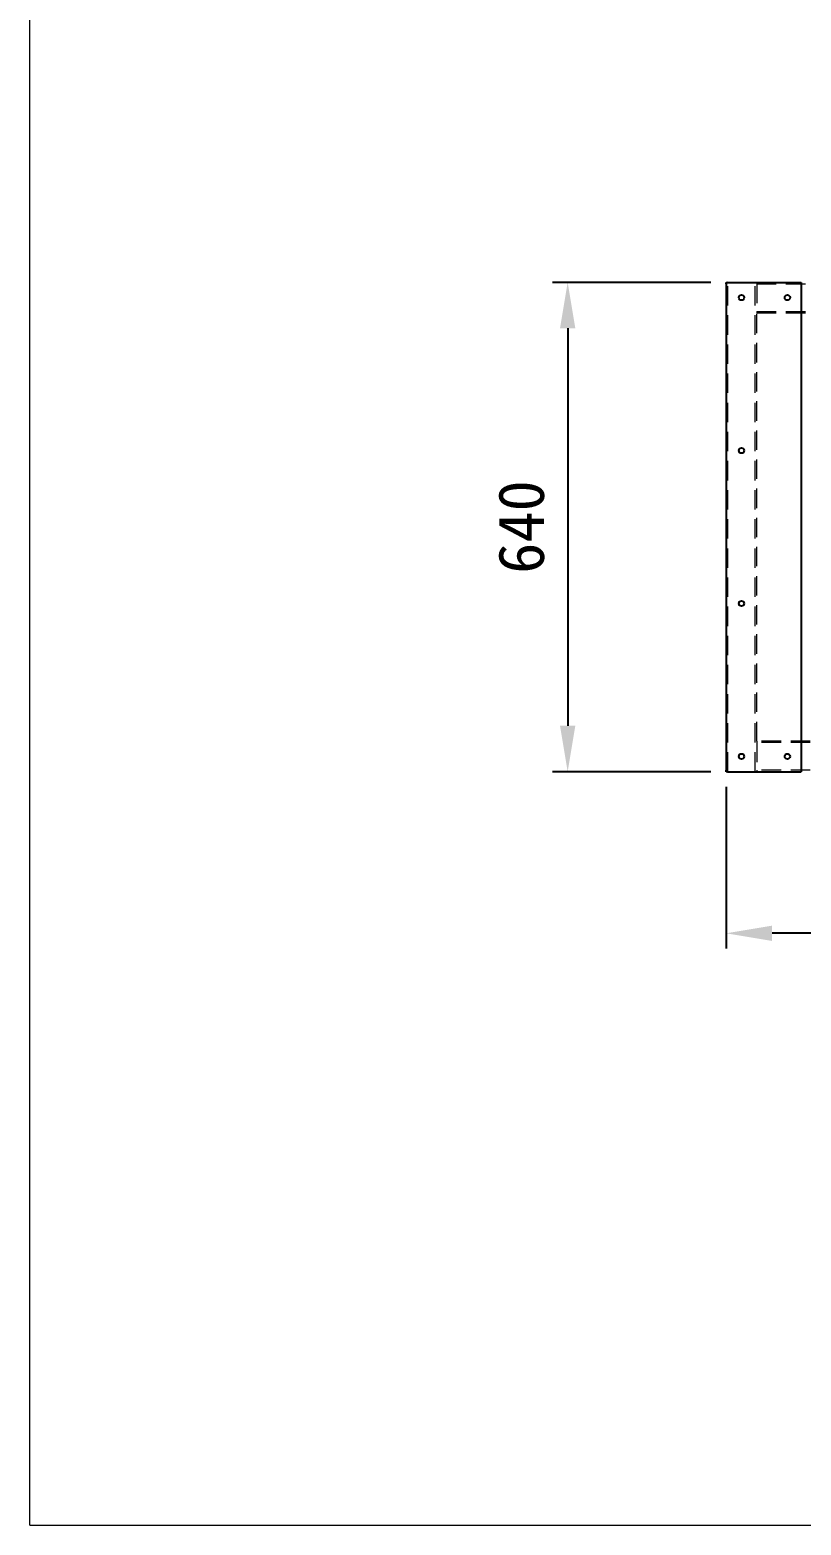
# Model space of a CAD drawing. Header units: millimetres. Extents: x 108 to 5832, y 144 to 4056.
# Drawn here: x 108 to 1116, y 144 to 2100 of the extents above; entities that cross this region are included whole.
import ezdxf

# ---------------------------------------------------------------- set-up
doc = ezdxf.new("R2010")
doc.units = ezdxf.units.MM
doc.header["$LTSCALE"] = 20
doc.header["$PDSIZE"] = -1
doc.linetypes.add('HIDDEN', pattern=[1.905, 1.27, -0.635])
doc.dimstyles.new('ISO-25', dxfattribs={"dimtxt": 2.5, "dimasz": 2.5, "dimexe": 1.25, "dimexo": 0.625, "dimtad": 1, "dimtxsty": 'Standard', "dimcen": 2.5, "dimadec": 0, "dimazin": 0, "dimtfac": 1, "dimtmove": 0, "dimatfit": 3, "dimfxl": 0, "dimarcsym": 0})

# ---------------------------------------------------------------- blocks, each defined once
blk = doc.blocks.new('*D4')
at = {"color": 3, "lineweight": -2}
for p, q in [((1017.8, 1109.8), (1017.8, 898.4)), ((2767.8, 1105.8), (2767.8, 898.4)), ((2707.8, 918.4), (1077.8, 918.4))]:
    blk.add_line(p, q, dxfattribs=at)
at = {"color": 3}
for points in [[(1077.8, 928.4), (1077.8, 908.4), (1017.8, 918.4)], [(2707.8, 928.4), (2707.8, 908.4), (2767.8, 918.4)]]:
    blk.add_solid(points, dxfattribs=at)
at = {"layer": 'Defpoints', "color": 0}
for p in [(1017.8, 1129.8), (2767.8, 1125.8), (1017.8, 918.4)]:
    blk.add_point(p, dxfattribs=at)
at = {"color": 2, "insert": (1892.8, 978.9), "char_height": 60, "attachment_point": 5}
blk.add_mtext('1750', dxfattribs=at)
blk = doc.blocks.new('*D5')
at = {"color": 3, "lineweight": -2}
for p, q in [((997.8, 1769.8), (790.6, 1769.8)), ((810.6, 1709.8), (810.6, 1189.8)), ((997.8, 1129.8), (790.6, 1129.8))]:
    blk.add_line(p, q, dxfattribs=at)
at = {"color": 3}
for points in [[(800.6, 1709.8), (820.6, 1709.8), (810.6, 1769.8)], [(800.6, 1189.8), (820.6, 1189.8), (810.6, 1129.8)]]:
    blk.add_solid(points, dxfattribs=at)
at = {"layer": 'Defpoints', "color": 0}
for p in [(1017.8, 1769.8), (810.6, 1129.8), (1017.8, 1129.8)]:
    blk.add_point(p, dxfattribs=at)
at = {"color": 2, "insert": (750.1, 1449.8), "char_height": 60, "attachment_point": 5, "rotation": 90}
blk.add_mtext('640', dxfattribs=at)

msp = doc.modelspace()

# ---------------------------------------------------------------- linework, layer by layer
at = {"color": 7, "linetype": 'Continuous', "lineweight": 18}
for q in [(107.6, 4055.6), (5832.4, 144.4)]:
    msp.add_line((107.6, 144.4), q, dxfattribs=at)
at = {"color": 7, "linetype": 'Continuous', "lineweight": 25}
for p, q in [((1017.8, 1767.8), (1017.8, 1769.8)), ((1017.8, 1769.8), (1019.8, 1769.8)), ((1017.8, 1767.8), (1017.8, 1131.8)), ((1019.8, 1769.8), (1115.6, 1769.8)), ((1115.6, 1769.8), (1115.6, 1129.8)), ((1115.6, 1769.8), (1115.8, 1769.8)), ((1017.8, 1129.8), (1017.8, 1131.8)), ((1019.8, 1129.8), (1017.8, 1129.8)), ((1019.8, 1129.8), (1115.6, 1129.8)), ((1115.6, 1129.8), (1115.8, 1129.8))]:
    msp.add_line(p, q, dxfattribs=at)
at = {"color": 1, "linetype": 'HIDDEN', "lineweight": 18}
for p, q in [((1019.8, 1129.8), (1019.8, 1769.8)), ((1055.8, 1129.8), (1055.8, 1769.8)), ((1057.8, 1769.8), (1057.8, 1767.8)), ((1057.8, 1767.8), (1057.8, 1731.8)), ((1057.8, 1767.8), (2727.8, 1767.8)), ((1115.6, 1769.8), (1115.6, 1129.8)), ((1057.8, 1731.8), (2727.8, 1731.8)), ((1057.8, 1731.8), (1057.8, 1729.8)), ((1057.8, 1729.8), (2727.8, 1729.8)), ((1057.8, 1169.8), (1057.8, 1729.8)), ((2727.8, 1169.8), (1057.8, 1169.8)), ((1057.8, 1169.8), (1057.8, 1167.8)), ((1057.8, 1167.8), (1057.8, 1131.8)), ((2727.8, 1167.8), (1057.8, 1167.8)), ((1057.8, 1131.8), (1057.8, 1129.8)), ((2727.8, 1131.8), (1057.8, 1131.8))]:
    msp.add_line(p, q, dxfattribs=at)
at = {"color": 7, "linetype": 'Continuous', "lineweight": 25}
for centre in [(1037.8, 1749.8), (1097.8, 1749.8), (1037.8, 1549.8), (1037.8, 1349.8), (1037.8, 1149.8), (1097.8, 1149.8)]:
    msp.add_circle(centre, 3.5, dxfattribs=at)
for centre, start, end in [((1019.8, 1767.8), 90, 180), ((1019.8, 1131.8), 180, 270)]:
    msp.add_arc(centre, 2, start, end, dxfattribs=at)

# ---------------------------------------------------------------- dimensions: what is measured, and where the dimension line sits
dim = msp.add_linear_dim(base=(810.6, 1129.8), p1=(1017.8, 1769.8), p2=(1017.8, 1129.8), angle=90, dimstyle='ISO-25', override={"dimtxt": 60, "dimasz": 60, "dimexe": 20, "dimexo": 20, "dimgap": 30.48, "dimdec": 0, "dimzin": 0, "dimclrd": 3, "dimclre": 3, "dimclrt": 2, "dimadec": 1, "dimtdec": 0, "dimtzin": 0})
dim.commit()
dim.dimension.update_dxf_attribs({"geometry": '*D5', "text_midpoint": (750.1, 1449.8)})
dim = msp.add_linear_dim(base=(1017.8, 918.4), p1=(2767.8, 1125.8), p2=(1017.8, 1129.8), dimstyle='ISO-25', override={"dimtxt": 60, "dimasz": 60, "dimexe": 20, "dimexo": 20, "dimgap": 30.48, "dimdec": 0, "dimzin": 0, "dimclrd": 3, "dimclre": 3, "dimclrt": 2, "dimadec": 1, "dimtdec": 0, "dimtzin": 0})
dim.commit()
dim.dimension.update_dxf_attribs({"geometry": '*D4', "text_midpoint": (1892.8, 978.9)})

doc.saveas('drawing.dxf')
